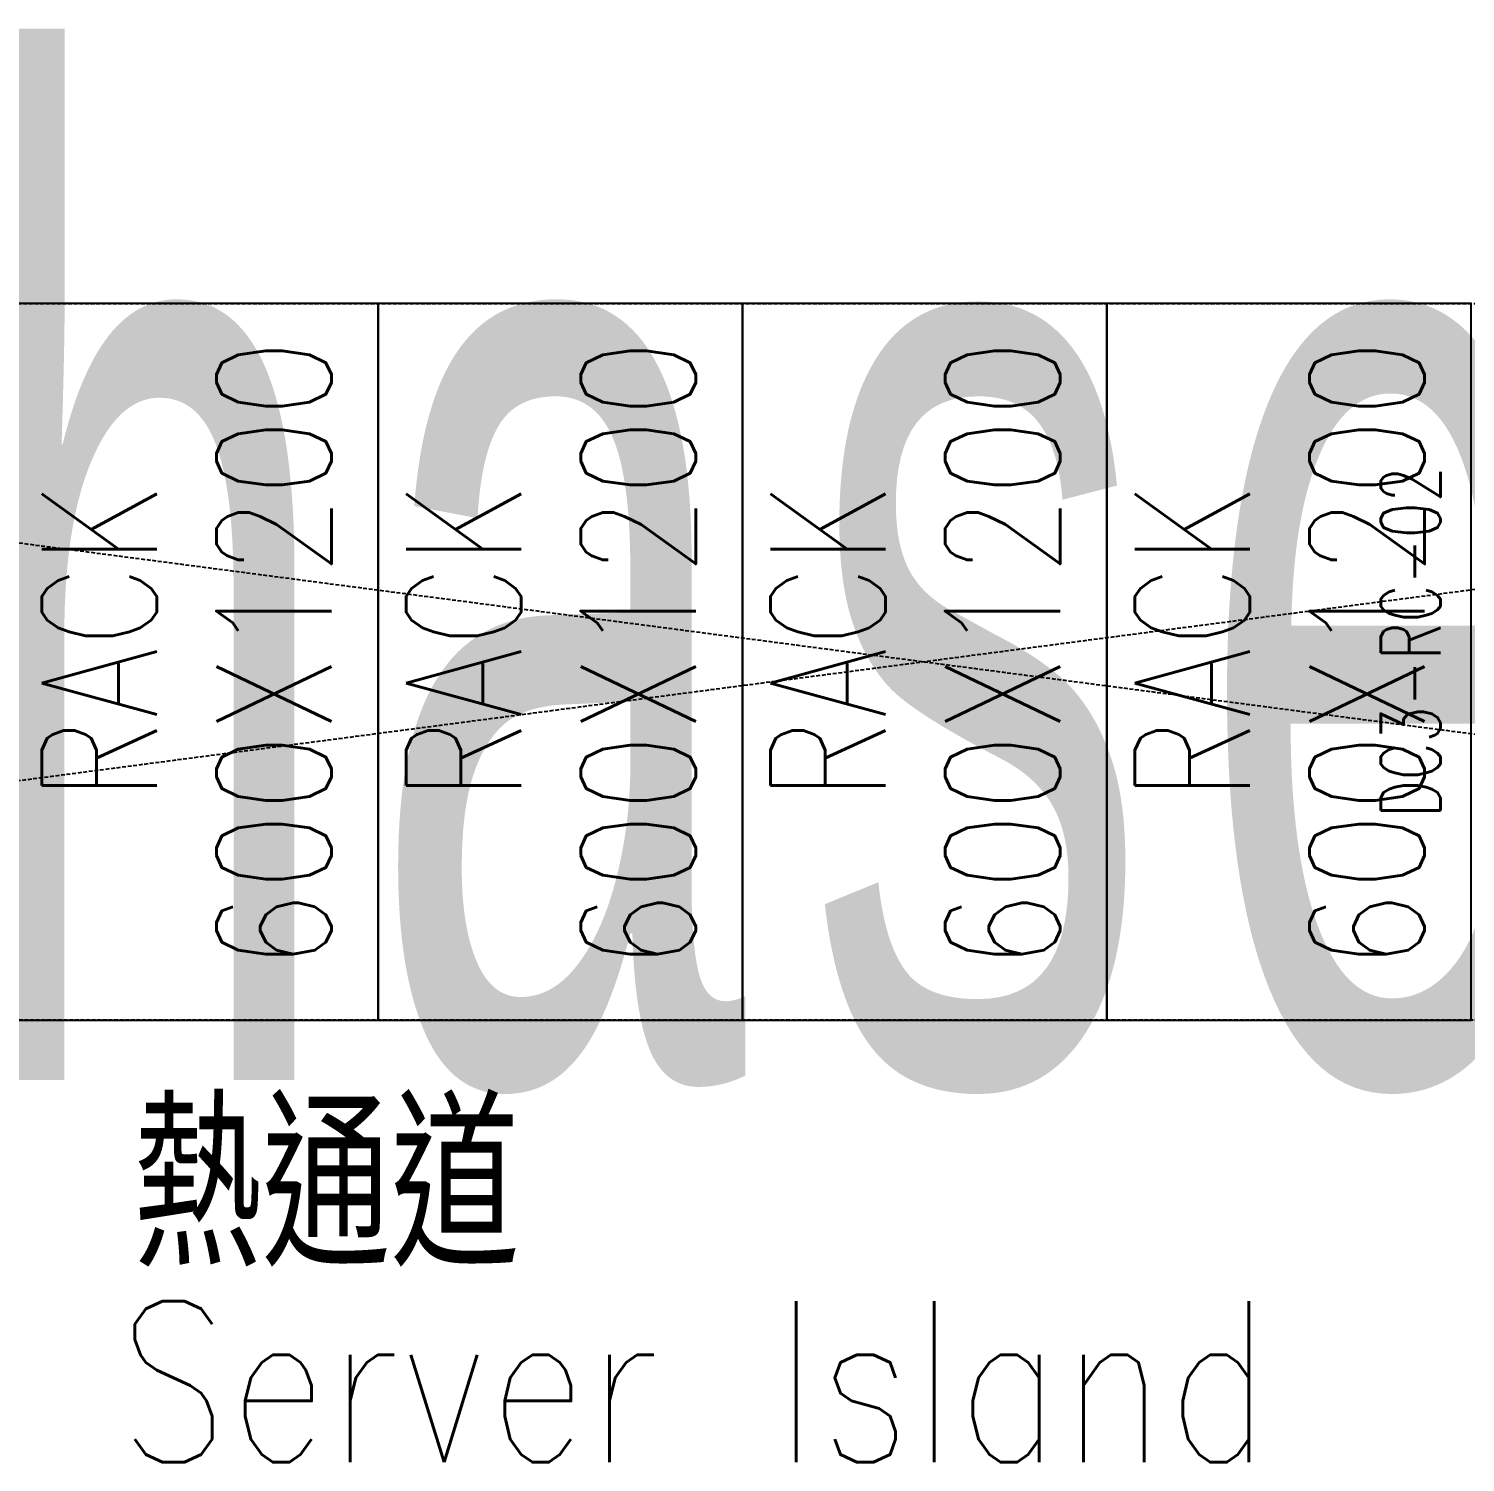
# Model space of a CAD drawing. Extents: x 225000 to 2157367, y 208400 to 840900.
# Drawn here: x 503791 to 506196, y 419462 to 421862 of the extents above; entities that cross this region are included whole.
import ezdxf
from ezdxf.enums import TextEntityAlignment as Align

# ---------------------------------------------------------------- set-up
doc = ezdxf.new("R2010")
doc.units = 0
doc.header["$LTSCALE"] = 10
doc.linetypes.add('XFDP20-DC-PH1$0$HIDDEN2', pattern=[0.1875, 0.125, -0.0625])
for name, color, linetype in [('XFDP20-DC-PH1$0$A-EQ (PH2)', 15, 'XFDP20-DC-PH1$0$HIDDEN2'), ('XFM2Q20-DC$0$M-EQ-TEXT', 3, 'Continuous'), ('XFM2Q20-DC$0$RACK-DC1-600X1200', 6, 'Continuous')]:
    doc.layers.add(name, color=color, linetype=linetype)
doc.styles.add('Data Center Layout_L20$0$ATS', font='monotxt', dxfattribs={"bigfont": 'BIGFONT'})
doc.styles.add('XFM2Q20-DC$0$XFL10-HVAC-EQ-L194205$0$M-TXT', font='simplex.shx', dxfattribs={"width": 0.8, "bigfont": 'chineset.shx'})
doc.styles.add('XFM2Q20-DC$0$XOL30-HVAC-EQ-L194205$0$Standard', font='txt.shx', dxfattribs={"width": 0.8, "bigfont": 'chineset.shx'})

# ---------------------------------------------------------------- blocks, each defined once
blk = doc.blocks.new('Data Center Layout_L20')
at = {"style": 'Data Center Layout_L20$0$ATS', "width": 0.5}
blk.add_text('Phase 2', height=1600, dxfattribs=at).set_placement((505375.59, 220902.31), align=Align.MIDDLE_CENTER)
blk = doc.blocks.new('XFDP20-DC-PH1')
at = {"layer": 'XFDP20-DC-PH1$0$A-EQ (PH2)', "ltscale": 5}
for p, q in [((509855.6, 221402.3, 0), (500725.6, 220202.3, 0)), ((500725.6, 221402.3, 0), (509855.6, 220202.3, 0))]:
    blk.add_line(p, q, dxfattribs=at)
at = {"layer": 'XFDP20-DC-PH1$0$A-EQ (PH2)', "ltscale": 5, "elevation": 0}
blk.add_lwpolyline([(509855.6, 220202.3), (500725.6, 220202.3), (500725.6, 221402.3), (509855.6, 221402.3)], close=True, dxfattribs=at)
blk = doc.blocks.new('XFM2Q20-DC')
at = {"layer": 'XFM2Q20-DC$0$RACK-DC1-600X1200'}
for p, q in [((504375.6, 220202.3), (504375.6, 221402.3)), ((504375.6, 221402.3), (504375.6, 220802.3)), ((504985.6, 220202.3), (504985.6, 221402.3)), ((504985.6, 221402.3), (504985.6, 220802.3)), ((505595.6, 220202.3), (505595.6, 221402.3)), ((505595.6, 221402.3), (505595.6, 220802.3)), ((503765.6, 220202.3), (504375.6, 220202.3)), ((504375.6, 220202.3), (504985.6, 220202.3)), ((504985.6, 220202.3), (505595.6, 220202.3)), ((505595.6, 220202.3), (506205.6, 220202.3))]:
    blk.add_line(p, q, dxfattribs=at)
for points in [[(504375.6, 221402.3), (503765.6, 221402.3), (503765.6, 220202.3), (504375.6, 220202.3)], [(504985.6, 221402.3), (504375.6, 221402.3), (504375.6, 220202.3), (504985.6, 220202.3)], [(505595.6, 221402.3), (504985.6, 221402.3), (504985.6, 220202.3), (505595.6, 220202.3)], [(506205.6, 221402.3), (505595.6, 221402.3), (505595.6, 220202.3), (506205.6, 220202.3)]]:
    blk.add_lwpolyline(points, close=True, dxfattribs=at)
at = {"color": 53, "style": 'XFM2Q20-DC$0$XOL30-HVAC-EQ-L194205$0$Standard', "width": 0.8}
for s, p in [('600X1200', (504297.4, 220286.4, 0)), ('600X1200', (504907.4, 220286.4, 0)), ('600X1200', (505517.4, 220286.4, 0)), ('600X1200', (506127.4, 220286.4, 0)), ('RACK', (504005, 220568.6, 0)), ('RACK', (504005, 220568.6, 0)), ('RACK', (504615, 220568.6, 0)), ('RACK', (505225, 220568.6, 0)), ('RACK', (505835, 220568.6, 0))]:
    blk.add_text(s, height=192.55, rotation=90, dxfattribs=at).set_placement(p)
for s, height, p in [('熱通道', 269.57, (503965.3, 219789.9, 0)), ('Server Island', 269.575, (503940.6, 219461.9, 0))]:
    blk.add_text(s, height=height, dxfattribs=at).set_placement(p)
at = {"layer": 'XFM2Q20-DC$0$M-EQ-TEXT', "style": 'XFM2Q20-DC$0$XFL10-HVAC-EQ-L194205$0$M-TXT', "width": 0.7}
blk.add_text('DC3-RC-02', height=100, rotation=90, dxfattribs=at).set_placement((506104.1, 220835.3, 0), align=Align.MIDDLE_CENTER)

msp = doc.modelspace()

# ---------------------------------------------------------------- block references
for name in ['Data Center Layout_L20', 'XFDP20-DC-PH1', 'XFM2Q20-DC']:
    msp.add_blockref(name, (0, 200000))

doc.saveas('drawing.dxf')
